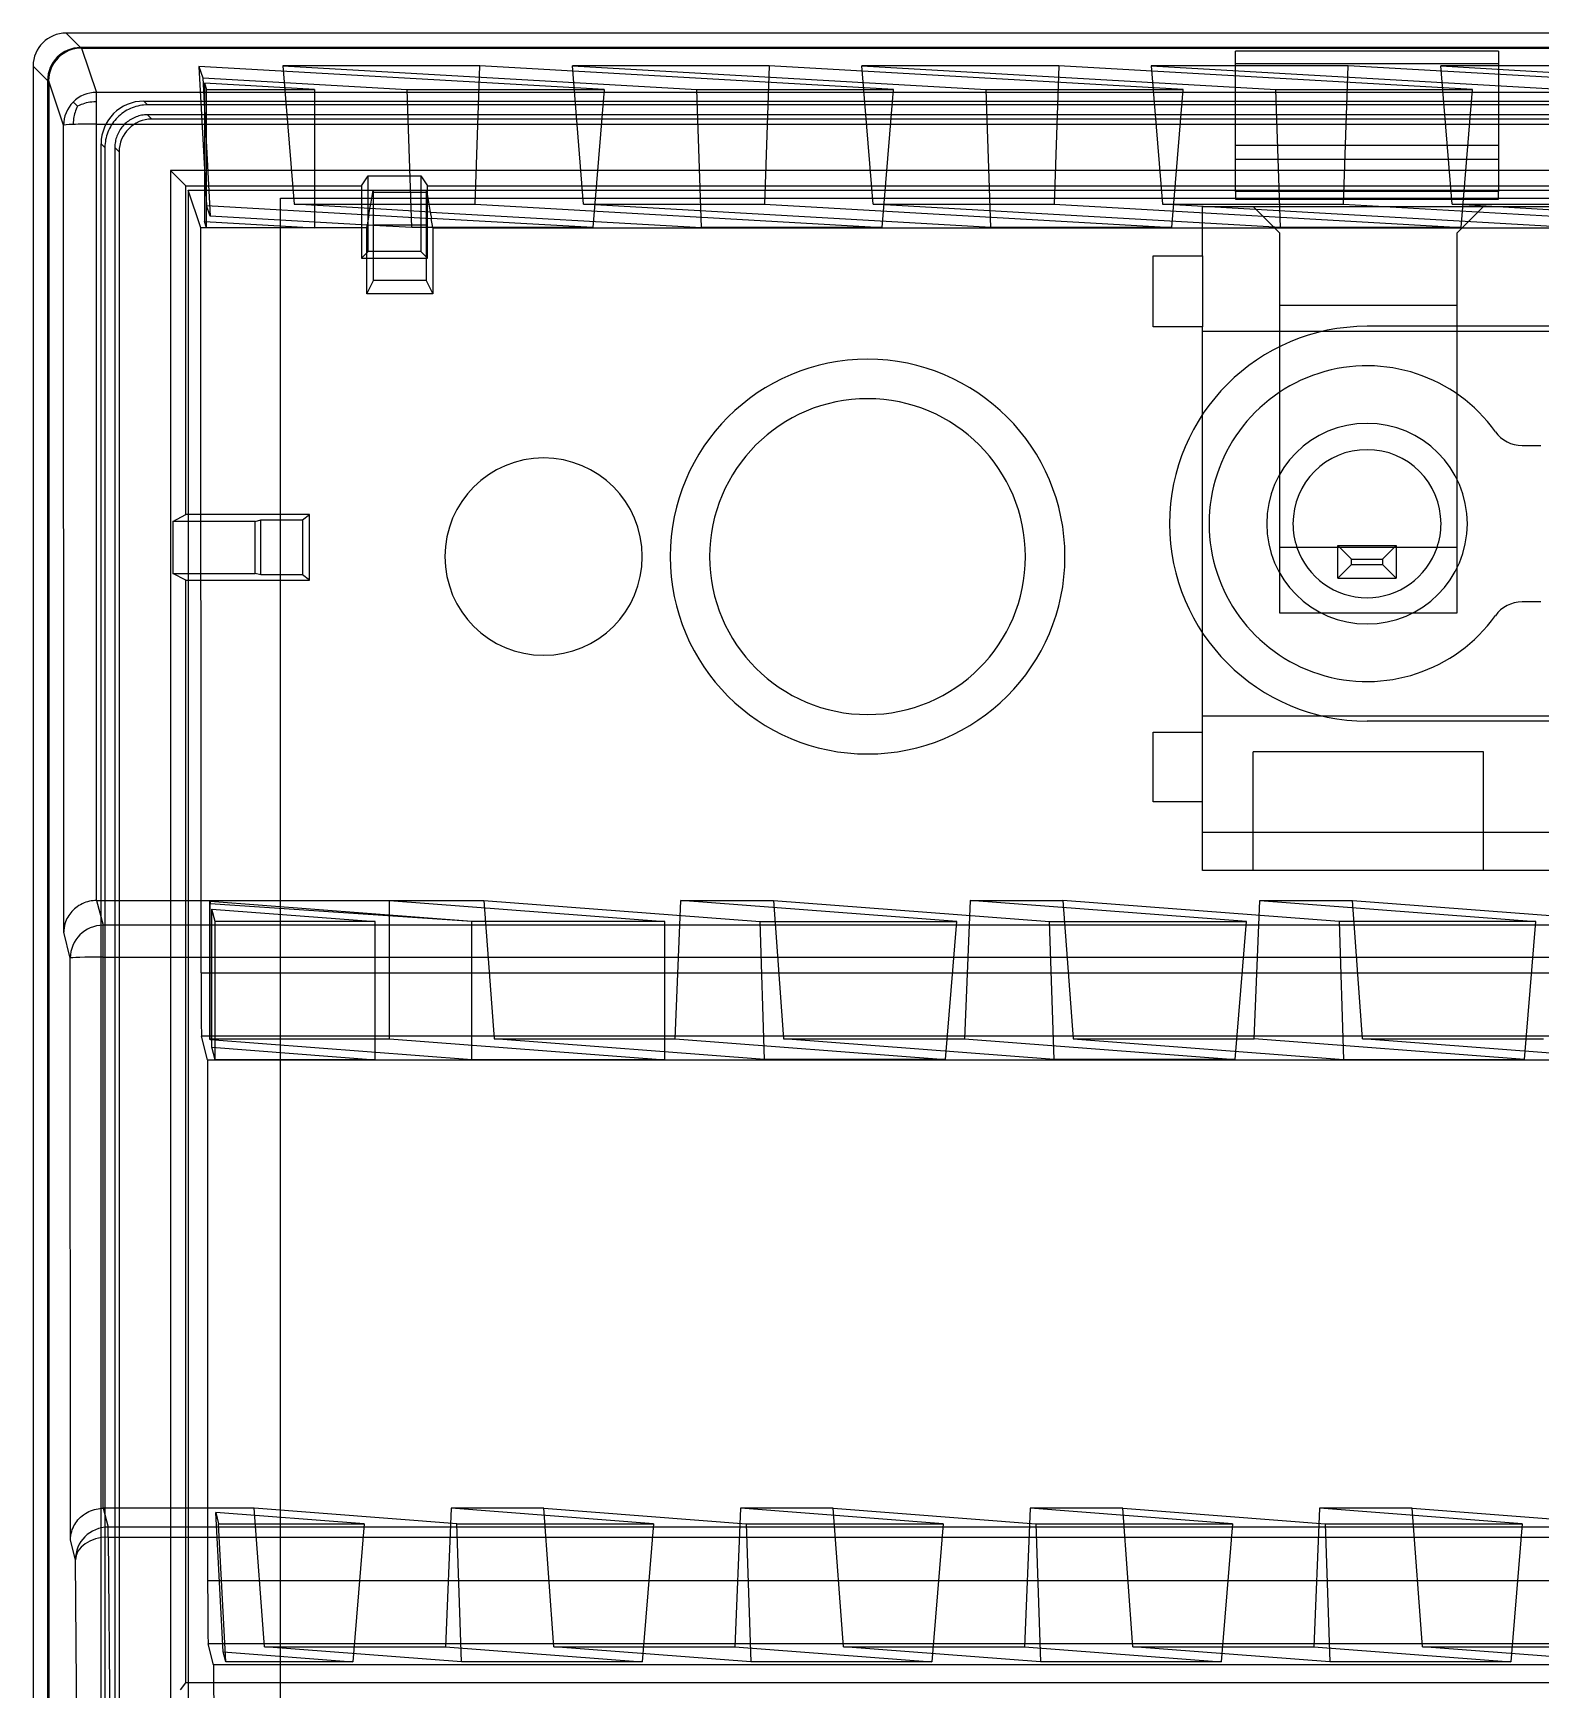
# Model space of a CAD drawing. Header units: millimetres. Extents: x -222.2 to -169.7, y -144 to -51.8.
# Drawn here: x -222.17 to -199.25, y -77.01 to -51.82 of the extents above; entities that cross this region are included whole.
import ezdxf

# ---------------------------------------------------------------- set-up
doc = ezdxf.new("R2010")
doc.units = ezdxf.units.MM
doc.layers.add('MAIN-1', color=7, linetype='Continuous')
doc.layers.add('MAIN-2', color=7, linetype='Continuous')

msp = doc.modelspace()

# ---------------------------------------------------------------- linework, layer by layer
at = {"layer": 'MAIN-1'}
for p, q in [((-170.151, -51.822), (-221.667, -51.822)), ((-222.167, -52.322), (-222.167, -81.396))]:
    msp.add_line(p, q, dxfattribs=at)
msp.add_ellipse((-221.667, -52.322), major_axis=(-0.354, 0.354), ratio=0.999315, start_param=-0.785056, end_param=0.785056, dxfattribs=at)
at = {"layer": 'MAIN-2'}
for p, q in [((-221.667, -51.822), (-221.448, -52.042)), ((-170.371, -52.042), (-221.448, -52.042)), ((-221.431, -52.05), (-170.388, -52.05)), ((-221.431, -52.05), (-221.206, -52.723)), ((-199.894, -52.095), (-203.894, -52.095)), ((-203.894, -53.532), (-203.894, -52.095)), ((-199.894, -52.095), (-199.894, -53.532)), ((-221.947, -52.542), (-222.167, -52.322)), ((-219.647, -52.328), (-219.589, -52.503)), ((-213.489, -52.68), (-219.647, -52.328)), ((-219.647, -52.328), (-219.533, -54.443)), ((-215.38, -52.321), (-218.372, -52.321)), ((-218.372, -52.321), (-212.082, -52.68)), ((-218.372, -52.321), (-218.2, -54.424)), ((-215.45, -54.424), (-215.38, -52.321)), ((-209.089, -52.68), (-215.38, -52.321)), ((-210.98, -52.321), (-213.972, -52.321)), ((-213.972, -52.321), (-207.682, -52.68)), ((-213.8, -54.424), (-213.972, -52.321)), ((-210.98, -52.321), (-211.05, -54.424)), ((-204.689, -52.68), (-210.98, -52.321)), ((-206.58, -52.321), (-209.572, -52.321)), ((-209.572, -52.321), (-203.282, -52.68)), ((-209.4, -54.424), (-209.572, -52.321)), ((-206.58, -52.321), (-206.65, -54.424)), ((-200.289, -52.68), (-206.58, -52.321)), ((-202.18, -52.321), (-205.172, -52.321)), ((-205.172, -52.321), (-198.882, -52.68)), ((-205.172, -52.321), (-205, -54.424)), ((-203.894, -52.282), (-199.894, -52.282)), ((-202.25, -54.424), (-202.18, -52.321)), ((-195.889, -52.68), (-202.18, -52.321)), ((-197.78, -52.321), (-200.772, -52.321)), ((-200.772, -52.321), (-194.482, -52.68)), ((-200.6, -54.424), (-200.772, -52.321)), ((-221.947, -52.542), (-221.947, -141.118)), ((-221.931, -52.55), (-221.931, -141.109)), ((-221.706, -53.223), (-221.931, -52.55)), ((-219.589, -52.503), (-216.482, -52.68)), ((-219.589, -52.503), (-219.479, -54.603)), ((-217.889, -52.68), (-219.562, -52.585)), ((-219.562, -52.585), (-219.53, -52.68)), ((-219.562, -52.585), (-219.562, -54.685)), ((-221.559, -52.871), (-221.56, -52.87)), ((-221.556, -52.872), (-221.559, -52.871)), ((-221.552, -52.876), (-221.556, -52.872)), ((-221.548, -52.88), (-221.552, -52.876)), ((-221.541, -52.886), (-221.548, -52.88)), ((-221.534, -52.893), (-221.541, -52.886)), ((-221.359, -52.884), (-221.386, -52.891)), ((-221.332, -52.878), (-221.359, -52.884)), ((-221.304, -52.874), (-221.332, -52.878)), ((-221.275, -52.871), (-221.304, -52.874)), ((-221.243, -52.869), (-221.275, -52.871)), ((-221.206, -52.868), (-221.243, -52.869)), ((-170.612, -52.723), (-221.206, -52.723)), ((-221.206, -52.868), (-221.206, -52.723)), ((-221.206, -53.206), (-221.206, -52.868)), ((-220.484, -52.856), (-171.335, -52.856)), ((-220.427, -52.913), (-220.484, -52.856)), ((-219.53, -52.68), (-217.889, -52.68)), ((-219.53, -54.781), (-219.53, -52.68)), ((-217.889, -52.68), (-217.889, -54.781)), ((-216.482, -52.68), (-213.489, -52.68)), ((-216.411, -54.778), (-216.482, -52.68)), ((-213.489, -52.68), (-213.661, -54.778)), ((-212.082, -52.68), (-209.089, -52.68)), ((-212.011, -54.778), (-212.082, -52.68)), ((-209.261, -54.778), (-209.089, -52.68)), ((-207.682, -52.68), (-204.689, -52.68)), ((-207.611, -54.778), (-207.682, -52.68)), ((-204.861, -54.778), (-204.689, -52.68)), ((-203.282, -52.68), (-200.289, -52.68)), ((-203.211, -54.778), (-203.282, -52.68)), ((-200.461, -54.778), (-200.289, -52.68)), ((-221.553, -53.122), (-221.556, -53.149)), ((-221.549, -53.097), (-221.553, -53.122)), ((-221.544, -53.073), (-221.549, -53.097)), ((-221.538, -53.05), (-221.544, -53.073)), ((-221.531, -53.026), (-221.538, -53.05)), ((-221.525, -52.901), (-221.534, -52.893)), ((-221.522, -53.002), (-221.531, -53.026)), ((-221.515, -52.91), (-221.525, -52.901)), ((-221.513, -52.979), (-221.522, -53.002)), ((-221.504, -52.921), (-221.515, -52.91)), ((-221.503, -52.955), (-221.513, -52.979)), ((-221.491, -52.932), (-221.504, -52.921)), ((-221.492, -52.932), (-221.503, -52.955)), ((-221.466, -52.92), (-221.491, -52.932)), ((-221.439, -52.909), (-221.466, -52.92)), ((-221.412, -52.9), (-221.439, -52.909)), ((-221.386, -52.891), (-221.412, -52.9)), ((-220.907, -53.125), (-220.927, -53.148)), ((-220.886, -53.103), (-220.907, -53.125)), ((-220.864, -53.083), (-220.886, -53.103)), ((-220.842, -53.063), (-220.864, -53.083)), ((-220.818, -53.044), (-220.842, -53.063)), ((-220.794, -53.027), (-220.818, -53.044)), ((-220.769, -53.01), (-220.794, -53.027)), ((-220.743, -52.995), (-220.769, -53.01)), ((-220.716, -52.981), (-220.743, -52.995)), ((-220.689, -52.968), (-220.716, -52.981)), ((-220.683, -53.134), (-220.702, -53.146)), ((-220.661, -52.957), (-220.689, -52.968)), ((-220.663, -53.123), (-220.683, -53.134)), ((-220.644, -53.113), (-220.663, -53.123)), ((-220.633, -52.947), (-220.661, -52.957)), ((-220.623, -53.104), (-220.644, -53.113)), ((-220.605, -52.938), (-220.633, -52.947)), ((-220.603, -53.095), (-220.623, -53.104)), ((-220.576, -52.93), (-220.605, -52.938)), ((-220.582, -53.088), (-220.603, -53.095)), ((-220.561, -53.081), (-220.582, -53.088)), ((-220.547, -52.924), (-220.576, -52.93)), ((-220.54, -53.076), (-220.561, -53.081)), ((-220.517, -52.919), (-220.547, -52.924)), ((-220.518, -53.071), (-220.54, -53.076)), ((-220.496, -53.068), (-220.518, -53.071)), ((-220.488, -52.916), (-220.517, -52.919)), ((-220.473, -53.065), (-220.496, -53.068)), ((-220.457, -52.914), (-220.488, -52.916)), ((-220.45, -53.064), (-220.473, -53.065)), ((-220.427, -52.913), (-220.457, -52.914)), ((-220.427, -53.063), (-220.45, -53.064)), ((-171.392, -52.913), (-220.427, -52.913)), ((-171.392, -53.063), (-220.427, -53.063)), ((-220.427, -53.063), (-220.361, -53.129)), ((-171.458, -53.129), (-220.361, -53.129)), ((-221.703, -65.49), (-221.706, -53.223)), ((-221.558, -53.178), (-221.559, -53.211)), ((-221.556, -53.149), (-221.558, -53.178)), ((-221.202, -65.007), (-221.206, -53.206)), ((-221.206, -53.206), (-170.612, -53.206)), ((-221.052, -53.385), (-221.059, -53.413)), ((-221.043, -53.356), (-221.052, -53.385)), ((-221.033, -53.328), (-221.043, -53.356)), ((-221.021, -53.301), (-221.033, -53.328)), ((-221.008, -53.273), (-221.021, -53.301)), ((-220.994, -53.247), (-221.008, -53.273)), ((-220.979, -53.221), (-220.994, -53.247)), ((-220.963, -53.196), (-220.979, -53.221)), ((-220.945, -53.171), (-220.963, -53.196)), ((-220.927, -53.148), (-220.945, -53.171)), ((-220.894, -53.387), (-220.902, -53.407)), ((-220.886, -53.366), (-220.894, -53.387)), ((-220.877, -53.346), (-220.886, -53.366)), ((-220.867, -53.326), (-220.877, -53.346)), ((-220.856, -53.307), (-220.867, -53.326)), ((-220.844, -53.288), (-220.856, -53.307)), ((-220.831, -53.269), (-220.844, -53.288)), ((-220.817, -53.251), (-220.831, -53.269)), ((-220.803, -53.234), (-220.817, -53.251)), ((-220.788, -53.218), (-220.803, -53.234)), ((-220.772, -53.202), (-220.788, -53.218)), ((-220.755, -53.187), (-220.772, -53.202)), ((-220.738, -53.172), (-220.755, -53.187)), ((-220.72, -53.159), (-220.738, -53.172)), ((-220.702, -53.146), (-220.72, -53.159)), ((-221.134, -128.059), (-221.134, -53.505)), ((-221.134, -53.505), (-221.076, -53.563)), ((-221.074, -53.502), (-221.076, -53.532)), ((-221.076, -53.532), (-221.076, -53.563)), ((-221.076, -53.563), (-221.076, -127.839)), ((-221.07, -53.472), (-221.074, -53.502)), ((-221.065, -53.443), (-221.07, -53.472)), ((-221.059, -53.413), (-221.065, -53.443)), ((-220.924, -53.517), (-220.926, -53.54)), ((-220.926, -53.54), (-220.926, -53.563)), ((-220.926, -53.563), (-220.926, -140.097)), ((-220.861, -53.628), (-220.926, -53.563)), ((-220.922, -53.494), (-220.924, -53.517)), ((-220.918, -53.472), (-220.922, -53.494)), ((-220.914, -53.45), (-220.918, -53.472)), ((-220.908, -53.428), (-220.914, -53.45)), ((-220.902, -53.407), (-220.908, -53.428)), ((-220.861, -53.628), (-220.861, -80.246)), ((-203.894, -54.232), (-203.894, -53.532)), ((-199.894, -53.532), (-203.894, -53.532)), ((-199.894, -53.532), (-199.894, -54.232)), ((-199.894, -53.745), (-203.894, -53.745)), ((-220.082, -53.908), (-220.082, -80.246)), ((-171.739, -53.908), (-220.082, -53.908)), ((-219.848, -54.141), (-220.082, -53.91)), ((-219.848, -59.142), (-219.848, -54.141)), ((-219.848, -54.141), (-217.175, -54.141)), ((-217.175, -54.141), (-217.074, -53.989)), ((-217.175, -54.141), (-217.175, -55.242)), ((-217.074, -53.989), (-216.274, -53.989)), ((-217.074, -54.33), (-217.074, -53.989)), ((-216.274, -53.989), (-216.172, -54.141)), ((-216.274, -53.989), (-216.274, -54.33)), ((-216.172, -54.141), (-175.647, -54.141)), ((-216.172, -55.242), (-216.172, -54.141)), ((-219.811, -54.208), (-219.811, -80.356)), ((-219.811, -54.208), (-217.001, -54.208)), ((-219.619, -54.783), (-219.811, -54.208)), ((-218.409, -54.33), (-217.074, -54.33)), ((-218.409, -59.223), (-218.409, -54.33)), ((-218.409, -54.33), (-218.409, -54.33)), ((-217.074, -54.33), (-216.274, -54.33)), ((-217.074, -55.141), (-217.074, -54.33)), ((-217.037, -54.424), (-217.001, -54.208)), ((-217.001, -54.208), (-216.187, -54.208)), ((-217.001, -54.208), (-216.997, -54.24)), ((-216.997, -54.24), (-216.191, -54.24)), ((-216.274, -54.33), (-216.274, -55.141)), ((-216.274, -54.33), (-175.545, -54.33)), ((-216.191, -54.24), (-216.187, -54.208)), ((-216.187, -54.208), (-175.518, -54.208)), ((-216.187, -54.208), (-216.151, -54.424)), ((-199.894, -54.232), (-203.894, -54.232)), ((-203.894, -54.232), (-203.894, -54.346)), ((-203.894, -54.346), (-199.894, -54.346)), ((-199.894, -54.346), (-199.894, -54.232)), ((-219.479, -54.603), (-219.533, -54.443)), ((-219.533, -54.443), (-217.063, -54.584)), ((-217.09, -54.739), (-219.479, -54.603)), ((-217.048, -54.49), (-218.2, -54.424)), ((-218.2, -54.424), (-217.037, -54.424)), ((-217.063, -54.584), (-217.09, -54.739)), ((-217.063, -54.584), (-217.048, -54.49)), ((-217.063, -54.584), (-216.116, -54.638)), ((-217.048, -54.49), (-217.037, -54.424)), ((-216.13, -54.543), (-217.048, -54.49)), ((-217.037, -54.424), (-216.151, -54.424)), ((-216.151, -54.424), (-215.45, -54.424)), ((-216.151, -54.424), (-216.131, -54.543)), ((-216.131, -54.543), (-216.115, -54.638)), ((-216.13, -54.543), (-212.011, -54.778)), ((-213.661, -54.778), (-216.116, -54.638)), ((-216.092, -54.778), (-216.116, -54.638)), ((-215.45, -54.424), (-209.261, -54.778)), ((-207.611, -54.778), (-213.8, -54.424)), ((-213.8, -54.424), (-211.05, -54.424)), ((-211.05, -54.424), (-204.861, -54.778)), ((-203.211, -54.778), (-209.4, -54.424)), ((-209.4, -54.424), (-206.65, -54.424)), ((-206.65, -54.424), (-200.461, -54.778)), ((-198.811, -54.778), (-205, -54.424)), ((-205, -54.424), (-202.25, -54.424)), ((-204.394, -54.459), (-194.394, -54.459)), ((-204.394, -55.209), (-204.394, -54.459)), ((-204.394, -54.459), (-204.394, -54.459)), ((-203.624, -54.459), (-203.624, -54.459)), ((-203.624, -54.459), (-203.224, -54.859)), ((-202.25, -54.424), (-196.061, -54.778)), ((-194.411, -54.778), (-200.6, -54.424)), ((-200.6, -54.424), (-197.85, -54.424)), ((-200.122, -54.459), (-200.522, -54.859)), ((-200.122, -54.459), (-200.122, -54.459)), ((-219.616, -66.105), (-219.619, -54.783)), ((-217.097, -54.783), (-219.619, -54.783)), ((-219.562, -54.685), (-217.889, -54.781)), ((-219.53, -54.781), (-219.562, -54.685)), ((-217.889, -54.781), (-219.53, -54.781)), ((-217.097, -54.783), (-217.089, -54.739)), ((-217.097, -55.786), (-217.097, -54.783)), ((-216.411, -54.778), (-217.09, -54.739)), ((-216.995, -55.582), (-216.995, -54.74)), ((-216.193, -54.74), (-216.995, -54.74)), ((-216.092, -54.778), (-216.411, -54.778)), ((-216.193, -54.74), (-216.193, -55.582)), ((-213.661, -54.778), (-216.092, -54.778)), ((-216.092, -54.778), (-216.091, -54.783)), ((-216.091, -54.783), (-175.71, -54.783)), ((-216.091, -54.783), (-216.091, -55.786)), ((-209.261, -54.778), (-212.011, -54.778)), ((-204.861, -54.778), (-207.611, -54.778)), ((-203.224, -54.859), (-203.224, -54.859)), ((-203.224, -54.859), (-203.224, -60.634)), ((-200.461, -54.778), (-203.211, -54.778)), ((-200.522, -60.634), (-200.522, -54.859)), ((-200.522, -54.859), (-200.522, -54.859)), ((-217.074, -55.141), (-217.175, -55.242)), ((-216.274, -55.141), (-217.074, -55.141)), ((-216.172, -55.242), (-216.274, -55.141)), ((-217.175, -55.242), (-216.172, -55.242)), ((-205.144, -55.209), (-204.394, -55.209)), ((-205.144, -56.289), (-205.144, -55.209)), ((-205.144, -55.209), (-205.144, -55.209)), ((-204.394, -55.209), (-204.394, -56.289)), ((-204.394, -55.209), (-204.394, -55.209)), ((-217.097, -55.786), (-216.995, -55.582)), ((-216.193, -55.582), (-216.995, -55.582)), ((-216.193, -55.582), (-216.091, -55.786)), ((-216.091, -55.786), (-217.097, -55.786)), ((-203.224, -55.959), (-200.522, -55.959)), ((-204.394, -56.289), (-205.144, -56.289)), ((-205.144, -56.289), (-205.144, -56.289)), ((-204.394, -62.449), (-204.394, -56.289)), ((-204.394, -56.289), (-204.394, -56.289)), ((-194.394, -56.359), (-204.394, -56.359)), ((-201.894, -56.279), (-201.894, -56.279)), ((-186.824, -56.279), (-201.894, -56.279)), ((-199.944, -57.881), (-199.944, -57.881)), ((-199.537, -58.09), (-199.252, -58.09)), ((-199.537, -58.09), (-199.537, -58.09)), ((-199.252, -58.09), (-199.252, -58.09)), ((-220.042, -59.245), (-219.848, -59.142)), ((-217.969, -59.142), (-219.848, -59.142)), ((-218.071, -59.223), (-217.969, -59.142)), ((-217.969, -60.14), (-217.969, -59.142)), ((-220.042, -59.245), (-220.042, -60.037)), ((-218.793, -59.245), (-220.042, -59.245)), ((-218.793, -59.245), (-218.709, -59.223)), ((-218.793, -60.037), (-218.793, -59.245)), ((-218.709, -59.223), (-218.409, -59.223)), ((-218.709, -60.059), (-218.709, -59.223)), ((-218.409, -59.223), (-218.071, -59.223)), ((-218.409, -60.059), (-218.409, -59.223)), ((-218.071, -59.223), (-218.071, -60.059)), ((-203.224, -59.643), (-203.224, -59.643)), ((-200.522, -59.643), (-203.224, -59.643)), ((-202.959, -59.643), (-202.959, -59.643)), ((-202.129, -59.819), (-202.339, -59.609)), ((-202.339, -60.109), (-202.339, -59.609)), ((-202.339, -59.609), (-202.339, -59.609)), ((-202.339, -59.609), (-201.449, -59.609)), ((-201.449, -59.609), (-201.659, -59.819)), ((-201.449, -59.609), (-201.449, -59.609)), ((-201.449, -59.609), (-201.449, -60.109)), ((-200.83, -59.643), (-200.83, -59.643)), ((-200.522, -59.643), (-200.522, -59.643)), ((-202.339, -60.109), (-202.129, -59.899)), ((-202.129, -59.819), (-201.659, -59.819)), ((-202.129, -59.899), (-202.129, -59.819)), ((-202.129, -59.899), (-201.659, -59.899)), ((-201.659, -59.819), (-201.659, -59.899)), ((-201.449, -60.109), (-201.659, -59.899)), ((-219.848, -60.14), (-220.042, -60.037)), ((-220.042, -60.037), (-218.793, -60.037)), ((-219.848, -76.898), (-219.848, -60.14)), ((-219.848, -60.14), (-217.969, -60.14)), ((-218.709, -60.059), (-218.793, -60.037)), ((-218.409, -60.059), (-218.709, -60.059)), ((-218.071, -60.059), (-218.409, -60.059)), ((-218.409, -81.495), (-218.409, -60.059)), ((-217.969, -60.14), (-218.071, -60.059)), ((-202.339, -60.109), (-201.449, -60.109)), ((-202.339, -60.109), (-202.339, -60.109)), ((-201.449, -60.109), (-201.449, -60.109)), ((-203.224, -60.634), (-203.224, -60.634)), ((-203.224, -60.634), (-200.522, -60.634)), ((-200.522, -60.634), (-200.522, -60.634)), ((-199.944, -60.677), (-199.944, -60.677)), ((-199.252, -60.469), (-199.537, -60.469)), ((-199.537, -60.469), (-199.537, -60.469)), ((-199.252, -60.469), (-199.252, -60.469)), ((-204.394, -62.199), (-194.394, -62.199)), ((-205.144, -62.449), (-204.394, -62.449)), ((-205.144, -63.509), (-205.144, -62.449)), ((-205.144, -62.449), (-205.144, -62.449)), ((-204.394, -63.509), (-204.394, -62.449)), ((-204.394, -62.449), (-204.394, -62.449)), ((-186.824, -62.279), (-201.894, -62.279)), ((-201.894, -62.279), (-201.894, -62.279)), ((-200.122, -62.749), (-203.624, -62.749)), ((-203.624, -62.749), (-203.624, -62.749)), ((-203.624, -64.549), (-203.624, -62.749)), ((-200.122, -62.749), (-200.122, -62.749)), ((-200.122, -64.549), (-200.122, -62.749)), ((-204.394, -63.509), (-205.144, -63.509)), ((-205.144, -63.509), (-205.144, -63.509)), ((-204.394, -64.549), (-204.394, -63.509)), ((-204.394, -63.509), (-204.394, -63.509)), ((-194.394, -63.971), (-204.394, -63.971)), ((-194.394, -64.549), (-204.394, -64.549)), ((-204.394, -64.549), (-204.394, -64.549)), ((-203.624, -64.549), (-203.624, -64.549)), ((-200.122, -64.549), (-200.122, -64.549)), ((-221.612, -65.215), (-221.627, -65.237)), ((-221.596, -65.195), (-221.612, -65.215)), ((-221.578, -65.174), (-221.596, -65.195)), ((-221.56, -65.155), (-221.578, -65.174)), ((-221.54, -65.136), (-221.56, -65.155)), ((-221.518, -65.118), (-221.54, -65.136)), ((-221.496, -65.101), (-221.518, -65.118)), ((-221.472, -65.085), (-221.496, -65.101)), ((-221.447, -65.071), (-221.472, -65.085)), ((-221.421, -65.057), (-221.447, -65.071)), ((-221.394, -65.045), (-221.421, -65.057)), ((-221.367, -65.035), (-221.394, -65.045)), ((-221.339, -65.026), (-221.367, -65.035)), ((-221.312, -65.019), (-221.339, -65.026)), ((-221.285, -65.014), (-221.312, -65.019)), ((-221.257, -65.01), (-221.285, -65.014)), ((-221.23, -65.008), (-221.257, -65.01)), ((-221.203, -65.007), (-221.23, -65.008)), ((-221.203, -65.007), (-219.482, -65.007)), ((-221.202, -65.007), (-221.104, -65.384)), ((-219.482, -65.007), (-216.753, -65.007)), ((-219.482, -67.108), (-219.482, -65.007)), ((-219.478, -65.023), (-219.482, -65.007)), ((-215.502, -65.326), (-219.478, -65.023)), ((-219.478, -65.023), (-219.478, -65.057)), ((-219.478, -67.124), (-219.478, -65.057)), ((-215.502, -65.326), (-219.477, -65.057)), ((-219.449, -65.137), (-216.968, -65.326)), ((-219.402, -65.326), (-219.449, -65.137)), ((-219.449, -67.238), (-219.449, -65.137)), ((-216.753, -65.007), (-215.316, -65.007)), ((-216.753, -67.108), (-216.753, -65.007)), ((-216.753, -65.007), (-212.568, -65.326)), ((-215.316, -65.007), (-215.161, -67.111)), ((-215.316, -65.007), (-211.119, -65.327)), ((-212.411, -67.111), (-212.324, -65.007)), ((-212.324, -65.007), (-210.916, -65.007)), ((-208.127, -65.327), (-212.324, -65.007)), ((-210.916, -65.007), (-210.761, -67.111)), ((-210.916, -65.007), (-206.719, -65.327)), ((-207.924, -65.007), (-208.011, -67.111)), ((-207.924, -65.007), (-206.516, -65.007)), ((-203.727, -65.327), (-207.924, -65.007)), ((-206.516, -65.007), (-206.361, -67.111)), ((-202.319, -65.327), (-206.516, -65.007)), ((-203.611, -67.111), (-203.524, -65.007)), ((-203.524, -65.007), (-202.116, -65.007)), ((-203.524, -65.007), (-199.327, -65.327)), ((-201.961, -67.111), (-202.116, -65.007)), ((-202.116, -65.007), (-197.919, -65.327)), ((-221.701, -65.456), (-221.703, -65.49)), ((-221.697, -65.424), (-221.701, -65.456)), ((-221.691, -65.392), (-221.697, -65.424)), ((-221.684, -65.363), (-221.691, -65.392)), ((-221.675, -65.334), (-221.684, -65.363)), ((-221.664, -65.308), (-221.675, -65.334)), ((-221.653, -65.283), (-221.664, -65.308)), ((-221.64, -65.259), (-221.653, -65.283)), ((-221.627, -65.237), (-221.64, -65.259)), ((-170.715, -65.384), (-221.104, -65.384)), ((-221.104, -65.867), (-221.104, -65.384)), ((-216.968, -65.326), (-219.402, -65.326)), ((-219.402, -67.427), (-219.402, -65.326)), ((-216.968, -67.427), (-216.968, -65.326)), ((-212.568, -65.326), (-215.502, -65.326)), ((-215.502, -67.427), (-215.502, -65.326)), ((-212.568, -67.427), (-212.568, -65.326)), ((-211.119, -65.327), (-208.127, -65.327)), ((-211.049, -67.424), (-211.119, -65.327)), ((-208.299, -67.424), (-208.127, -65.327)), ((-206.719, -65.327), (-203.727, -65.327)), ((-206.649, -67.424), (-206.719, -65.327)), ((-203.899, -67.424), (-203.727, -65.327)), ((-199.327, -65.327), (-202.319, -65.327)), ((-202.319, -65.327), (-202.249, -67.424)), ((-199.499, -67.424), (-199.327, -65.327)), ((-221.604, -65.884), (-221.703, -65.49)), ((-221.602, -74.73), (-221.604, -65.884)), ((-221.104, -65.867), (-170.716, -65.867)), ((-221.101, -74.246), (-221.104, -65.867)), ((-219.616, -66.105), (-172.203, -66.105)), ((-219.517, -67.431), (-219.607, -67.07)), ((-172.212, -67.07), (-219.607, -67.07)), ((-219.478, -67.124), (-219.482, -67.108)), ((-219.482, -67.108), (-216.753, -67.108)), ((-215.502, -67.427), (-219.478, -67.124)), ((-219.449, -67.238), (-216.968, -67.427)), ((-219.402, -67.427), (-219.449, -67.238)), ((-216.753, -67.108), (-212.568, -67.427)), ((-211.049, -67.424), (-215.161, -67.111)), ((-215.161, -67.111), (-212.411, -67.111)), ((-212.411, -67.111), (-208.299, -67.424)), ((-206.649, -67.424), (-210.761, -67.111)), ((-210.761, -67.111), (-208.011, -67.111)), ((-208.011, -67.111), (-203.899, -67.424)), ((-206.361, -67.111), (-202.249, -67.424)), ((-206.361, -67.111), (-203.611, -67.111)), ((-199.499, -67.424), (-203.611, -67.111)), ((-197.849, -67.424), (-201.961, -67.111)), ((-201.961, -67.111), (-199.211, -67.111)), ((-219.517, -67.431), (-172.302, -67.431)), ((-219.517, -67.431), (-219.515, -75.345)), ((-216.968, -67.427), (-219.402, -67.427)), ((-212.568, -67.427), (-215.502, -67.427)), ((-208.299, -67.424), (-211.049, -67.424)), ((-203.899, -67.424), (-206.649, -67.424)), ((-202.249, -67.424), (-199.499, -67.424)), ((-221.321, -74.297), (-221.293, -74.285)), ((-221.293, -74.285), (-221.265, -74.274)), ((-221.265, -74.274), (-221.236, -74.265)), ((-221.236, -74.265), (-221.209, -74.258)), ((-221.209, -74.258), (-221.181, -74.253)), ((-221.181, -74.253), (-221.154, -74.249)), ((-221.154, -74.249), (-221.128, -74.247)), ((-221.128, -74.247), (-221.102, -74.246)), ((-218.806, -74.246), (-221.102, -74.246)), ((-221.101, -74.246), (-221.026, -74.533)), ((-215.729, -74.481), (-218.806, -74.246)), ((-218.651, -76.35), (-218.806, -74.246)), ((-215.814, -74.246), (-215.901, -76.35)), ((-212.737, -74.481), (-215.814, -74.246)), ((-214.406, -74.246), (-215.814, -74.246)), ((-214.406, -74.246), (-211.329, -74.481)), ((-214.251, -76.35), (-214.406, -74.246)), ((-211.414, -74.246), (-211.501, -76.35)), ((-208.337, -74.481), (-211.414, -74.246)), ((-210.006, -74.246), (-211.414, -74.246)), ((-210.006, -74.246), (-206.929, -74.481)), ((-209.851, -76.35), (-210.006, -74.246)), ((-207.014, -74.246), (-207.101, -76.35)), ((-203.937, -74.481), (-207.014, -74.246)), ((-205.606, -74.246), (-207.014, -74.246)), ((-205.606, -74.246), (-202.529, -74.481)), ((-205.451, -76.35), (-205.606, -74.246)), ((-202.614, -74.246), (-202.701, -76.35)), ((-199.537, -74.481), (-202.614, -74.246)), ((-201.206, -74.246), (-202.614, -74.246)), ((-201.206, -74.246), (-198.129, -74.481)), ((-201.051, -76.35), (-201.206, -74.246)), ((-221.572, -74.569), (-221.561, -74.541)), ((-221.561, -74.541), (-221.548, -74.515)), ((-221.548, -74.515), (-221.535, -74.491)), ((-221.535, -74.491), (-221.52, -74.467)), ((-221.52, -74.467), (-221.503, -74.445)), ((-221.503, -74.445), (-221.486, -74.423)), ((-221.486, -74.423), (-221.466, -74.402)), ((-221.466, -74.402), (-221.445, -74.382)), ((-221.445, -74.382), (-221.423, -74.362)), ((-221.423, -74.362), (-221.4, -74.344)), ((-221.4, -74.344), (-221.374, -74.327)), ((-221.374, -74.327), (-221.348, -74.311)), ((-221.348, -74.311), (-221.321, -74.297)), ((-221.026, -74.685), (-221.026, -74.533)), ((-170.793, -74.533), (-221.026, -74.533)), ((-217.137, -74.481), (-219.391, -74.309)), ((-219.391, -74.309), (-219.348, -74.481)), ((-219.277, -76.428), (-219.391, -74.309)), ((-219.348, -74.481), (-217.137, -74.481)), ((-219.239, -76.578), (-219.348, -74.481)), ((-217.137, -74.481), (-217.309, -76.578)), ((-215.729, -74.481), (-212.737, -74.481)), ((-215.659, -76.578), (-215.729, -74.481)), ((-212.737, -74.481), (-212.909, -76.578)), ((-211.329, -74.481), (-208.337, -74.481)), ((-211.329, -74.481), (-211.259, -76.578)), ((-208.337, -74.481), (-208.509, -76.578)), ((-206.929, -74.481), (-203.937, -74.481)), ((-206.929, -74.481), (-206.859, -76.578)), ((-203.937, -74.481), (-204.109, -76.578)), ((-202.529, -74.481), (-199.537, -74.481)), ((-202.529, -74.481), (-202.459, -76.578)), ((-199.537, -74.481), (-199.709, -76.578)), ((-221.602, -74.73), (-221.6, -74.695)), ((-221.526, -75.032), (-221.602, -74.73)), ((-221.6, -74.695), (-221.596, -74.661)), ((-221.596, -74.661), (-221.59, -74.629)), ((-221.59, -74.629), (-221.581, -74.598)), ((-221.581, -74.598), (-221.572, -74.569)), ((-221.026, -74.685), (-170.793, -74.685)), ((-221.026, -74.685), (-221.001, -77.644)), ((-221.502, -77.846), (-221.526, -75.032)), ((-219.515, -75.345), (-219.515, -75.425)), ((-219.515, -75.345), (-172.304, -75.345)), ((-219.515, -75.425), (-219.515, -75.504)), ((-219.515, -75.504), (-219.514, -75.58)), ((-219.514, -75.58), (-219.514, -75.655)), ((-219.514, -75.655), (-219.514, -75.728)), ((-219.514, -75.728), (-219.514, -75.798)), ((-219.514, -75.798), (-219.513, -75.866)), ((-219.513, -75.866), (-219.513, -75.93)), ((-219.513, -75.93), (-219.512, -75.99)), ((-219.512, -75.99), (-219.512, -76.045)), ((-219.512, -76.045), (-219.511, -76.097)), ((-219.511, -76.097), (-219.511, -76.143)), ((-219.511, -76.143), (-219.51, -76.184)), ((-219.51, -76.184), (-219.51, -76.219)), ((-219.51, -76.219), (-219.509, -76.249)), ((-219.509, -76.249), (-219.508, -76.274)), ((-219.508, -76.274), (-219.508, -76.292)), ((-219.508, -76.292), (-219.507, -76.303)), ((-219.507, -76.303), (-219.506, -76.309)), ((-219.427, -76.628), (-219.506, -76.309)), ((-172.313, -76.309), (-219.506, -76.309)), ((-219.239, -76.578), (-219.277, -76.428)), ((-219.277, -76.428), (-217.309, -76.578)), ((-215.659, -76.578), (-218.651, -76.35)), ((-218.651, -76.35), (-215.901, -76.35)), ((-215.901, -76.35), (-212.909, -76.578)), ((-211.259, -76.578), (-214.251, -76.35)), ((-214.251, -76.35), (-211.501, -76.35)), ((-211.501, -76.35), (-208.509, -76.578)), ((-206.859, -76.578), (-209.851, -76.35)), ((-209.851, -76.35), (-207.101, -76.35)), ((-207.101, -76.35), (-204.109, -76.578)), ((-202.459, -76.578), (-205.451, -76.35)), ((-205.451, -76.35), (-202.701, -76.35)), ((-202.701, -76.35), (-199.709, -76.578)), ((-198.059, -76.578), (-201.051, -76.35)), ((-201.051, -76.35), (-198.301, -76.35)), ((-219.427, -76.628), (-219.416, -77.932)), ((-172.392, -76.628), (-219.427, -76.628)), ((-217.309, -76.578), (-219.239, -76.578)), ((-212.909, -76.578), (-215.659, -76.578)), ((-208.509, -76.578), (-211.259, -76.578)), ((-204.109, -76.578), (-206.859, -76.578)), ((-199.709, -76.578), (-202.459, -76.578)), ((-219.93, -77.006), (-219.848, -76.898)), ((-171.97, -76.898), (-219.848, -76.898))]:
    msp.add_line(p, q, dxfattribs=at)
for centre, radius, start, end in [((-201.894, -59.279), 3, 90, 180), ((-209.485, -59.78), 3, 0, 180), ((-201.894, -59.279), 2.4, 35.6302, 180), ((-209.485, -59.78), 2.4, 0, 180), ((-201.894, -59.279), 1.525, 0, 180), ((-199.537, -57.59), 0.5, 215.6302, 270), ((-201.894, -59.279), 1.125, 0, 180), ((-214.409, -59.78), 1.5, 0, 180), ((-201.894, -59.279), 3, 180, 270), ((-201.894, -59.279), 2.4, 180, 324.3698), ((-201.894, -59.279), 1.525, 180, 0), ((-201.894, -59.279), 1.125, 180, 198.8338), ((-201.894, -59.279), 1.125, 341.1662, 0), ((-201.894, -59.279), 1.125, 198.8338, 341.1662), ((-214.409, -59.78), 1.5, 180, 0), ((-209.485, -59.78), 3, 180, 0), ((-209.485, -59.78), 2.4, 180, 0), ((-199.537, -60.969), 0.5, 90, 144.3698)]:
    msp.add_arc(centre, radius, start, end, dxfattribs=at)
for centre, major_axis, ratio, start_param, end_param in [((-221.447, -52.542), (0.354, -0.354), 0.999315, 2.356537, 3.926648), ((-221.431, -52.55), (-0.158, 0.475), 0.999619, -0.321575, 1.248993), ((-221.206, -53.223), (0.474, 0.158), 0.999619, 2.034473, 2.819793), ((-221.206, -53.223), (0.474, 0.158), 0.999619, 1.249221, 2.034473), ((-220.484, -53.506), (-0.46, 0.46), 0.999315, -0.785176, 0.785062), ((-220.361, -53.629), (0.354, -0.354), 0.999315, 2.356529, 3.926648), ((-221.206, -53.223), (-0.5, 0), 0.034899, -0.78897, -0.008732), ((-221.206, -53.223), (-0.5, 0), 0.034899, -1.570807, -0.78897), ((-216.997, -54.74), (0, 0.5), 0.004363, -1.570796, -0.034907), ((-216.191, -54.74), (0, 0.5), 0.004363, 0.034907, 1.570796), ((-221.104, -65.884), (0.485, 0.121), 0.999353, 1.326052, 2.896544), ((-221.104, -65.884), (-0.5, 0), 0.034899, -1.570807, -0.008731), ((-219.607, -66.07), (0, 1), 0.008727, 1.605395, 3.106687), ((-221.026, -75.032), (0.485, 0.121), 0.999353, 1.326052, 2.896544), ((-221.026, -75.032), (-0.5, -0.004), 0.694646, -1.57665, -0.01213)]:
    msp.add_ellipse(centre, major_axis=major_axis, ratio=ratio, start_param=start_param, end_param=end_param, dxfattribs=at)

doc.saveas('drawing.dxf')
